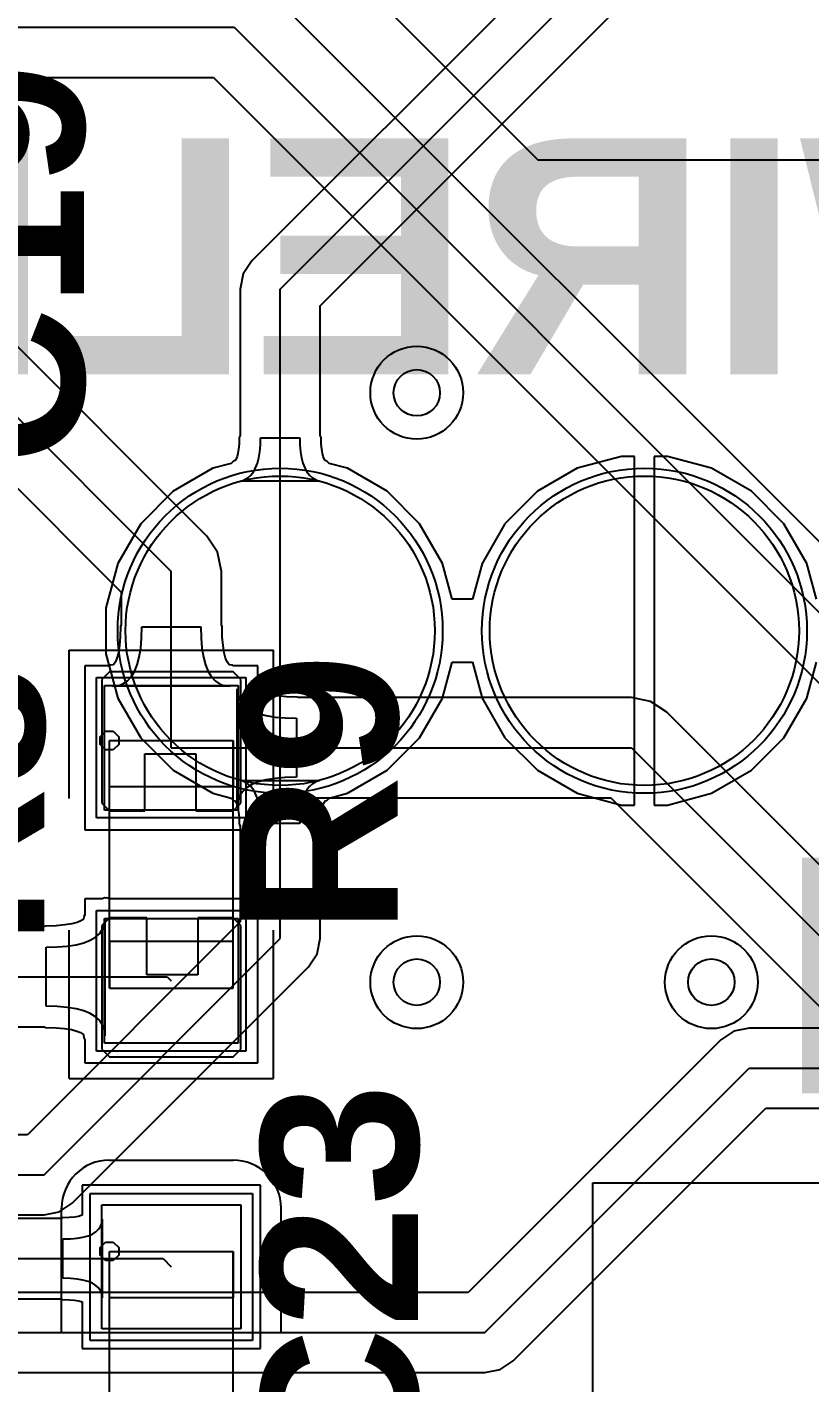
# Model space of a CAD drawing. Extents: x -53 to 82, y -68 to 38.
# Drawn here: x 52.28 to 57.34, y 5.28 to 14.05 of the extents above; entities that cross this region are included whole.
import ezdxf

# ---------------------------------------------------------------- set-up
doc = ezdxf.new("R2010")
doc.units = 0
for name, color, linetype in [('BOTTOM_LAYER', 5, 'CONTINUOUS'), ('BOTTOM_OVERLAY', 54, 'CONTINUOUS'), ('BOTTOM_PASTE', 16, 'CONTINUOUS'), ('BOTTOM_SOLDER', 6, 'CONTINUOUS'), ('MECHANICAL_15', 56, 'CONTINUOUS'), ('TOP_LAYER', 1, 'CONTINUOUS'), ('TOP_OVERLAY', 2, 'CONTINUOUS'), ('TOP_PASTE', 8, 'CONTINUOUS'), ('TOP_SOLDER', 216, 'CONTINUOUS')]:
    doc.layers.add(name, color=color, linetype=linetype)
doc.styles.add('ARIAL_BOLD', font='', dxfattribs={"height": 0.2})
doc.styles.get('ARIAL_BOLD').set_extended_font_data('Arial', bold=True)

msp = doc.modelspace()

# ---------------------------------------------------------------- linework, layer by layer
at = {"layer": 'BOTTOM_LAYER'}
for p, q in [((56.2306, 15.0336), (53.7339, 12.5368)), ((53.917, 12.3537), (56.4896, 14.9263)), ((54.176, 12.2465), (56.6727, 14.7432)), ((53.7339, 12.5368), (53.6778, 12.4528)), ((53.6778, 12.4528), (53.658, 12.3537)), ((53.658, 12.3537), (53.658, 11.4074)), ((53.917, 10.1456), (53.917, 12.3537)), ((54.176, 11.4074), (54.176, 12.2465)), ((53.6526, 11.3952), (53.6515, 11.3526)), ((53.658, 11.4074), (53.6526, 11.3952)), ((54.1814, 11.3952), (54.176, 11.4074)), ((54.1826, 11.3526), (54.1814, 11.3952)), ((53.6485, 11.3192), (53.644, 11.2919)), ((53.6515, 11.3526), (53.6485, 11.3192)), ((53.7849, 11.3019), (53.7888, 11.3446)), ((53.7888, 11.3446), (53.79, 11.3915)), ((53.79, 11.3915), (54.044, 11.3915)), ((54.044, 11.3915), (54.0453, 11.3446)), ((54.0453, 11.3446), (54.0491, 11.3019)), ((54.1856, 11.3192), (54.1826, 11.3526)), ((54.1901, 11.2919), (54.1856, 11.3192)), ((53.6001, 11.2275), (53.482, 11.1958)), ((53.616, 11.242), (53.6001, 11.2275)), ((53.6266, 11.2459), (53.616, 11.242)), ((53.6287, 11.2485), (53.6266, 11.2459)), ((53.6331, 11.2567), (53.6287, 11.2485)), ((53.6386, 11.2711), (53.6331, 11.2567)), ((53.644, 11.2919), (53.6386, 11.2711)), ((53.7583, 11.1992), (53.7697, 11.2292)), ((53.7697, 11.2292), (53.7786, 11.2634)), ((53.7786, 11.2634), (53.7849, 11.3019)), ((54.0491, 11.3019), (54.0555, 11.2634)), ((54.0555, 11.2634), (54.0643, 11.2292)), ((54.0643, 11.2292), (54.0758, 11.1992)), ((54.1955, 11.271), (54.1901, 11.2919)), ((54.201, 11.2567), (54.1955, 11.271)), ((54.2054, 11.2485), (54.201, 11.2567)), ((54.2074, 11.2459), (54.2054, 11.2485)), ((54.2181, 11.242), (54.2074, 11.2459)), ((54.2339, 11.2275), (54.2181, 11.242)), ((54.352, 11.1958), (54.2339, 11.2275)), ((56.1242, 11.2726), (55.8376, 11.1958)), ((56.2091, 11.2726), (56.1242, 11.2726)), ((56.2091, 10.1456), (56.2091, 11.2726)), ((56.421, 11.2726), (56.3361, 11.2726)), ((56.3361, 11.2726), (56.3361, 10.1456)), ((56.7076, 11.1958), (56.421, 11.2726)), ((53.482, 11.1958), (53.225, 11.0475)), ((53.6872, 11.1216), (53.7087, 11.1346)), ((53.7087, 11.1346), (53.7278, 11.1519)), ((53.7278, 11.1519), (53.7443, 11.1734)), ((53.7443, 11.1734), (53.7583, 11.1992)), ((54.0758, 11.1992), (54.0897, 11.1734)), ((54.0897, 11.1734), (54.1063, 11.1519)), ((54.1063, 11.1519), (54.1253, 11.1346)), ((54.1253, 11.1346), (54.1469, 11.1216)), ((54.609, 11.0475), (54.352, 11.1958)), ((55.8376, 11.1958), (55.5806, 11.0475)), ((56.9646, 11.0475), (56.7076, 11.1958)), ((53.225, 11.0475), (53.0152, 10.8376)), ((53.663, 11.1128), (53.6872, 11.1216)), ((54.171, 11.1128), (53.663, 11.1128)), ((54.1469, 11.1216), (54.171, 11.1128)), ((54.8188, 10.8376), (54.609, 11.0475)), ((55.5806, 11.0475), (55.3708, 10.8376)), ((57.1744, 10.8376), (56.9646, 11.0475)), ((53.0152, 10.8376), (52.8668, 10.5806)), ((54.9672, 10.5806), (54.8188, 10.8376)), ((55.3708, 10.8376), (55.2224, 10.5806)), ((57.3228, 10.5806), (57.1744, 10.8376)), ((52.8668, 10.5806), (52.79, 10.294)), ((55.0291, 10.3498), (54.9672, 10.5806)), ((55.2224, 10.5806), (55.1606, 10.3498)), ((57.3847, 10.3498), (57.3228, 10.5806)), ((55.1606, 10.3498), (55.0291, 10.3498)), ((52.79, 10.294), (52.79, 9.9973)), ((53.917, 8.1566), (53.917, 10.1456)), ((56.2091, 9.0186), (56.2091, 10.1456)), ((56.3361, 10.1456), (56.3361, 9.0186)), ((52.79, 9.9973), (52.8668, 9.7106)), ((54.9672, 9.7106), (55.0291, 9.9415)), ((55.0291, 9.9415), (55.1606, 9.9415)), ((55.1606, 9.9415), (55.2224, 9.7106)), ((57.3228, 9.7106), (57.3847, 9.9415)), ((52.8668, 9.7106), (53.0152, 9.4536)), ((54.8188, 9.4536), (54.9672, 9.7106)), ((55.2224, 9.7106), (55.3708, 9.4536)), ((57.1744, 9.4536), (57.3228, 9.7106)), ((53.0152, 9.4536), (53.225, 9.2438)), ((54.609, 9.2438), (54.8188, 9.4536)), ((55.3708, 9.4536), (55.5806, 9.2438)), ((56.9646, 9.2438), (57.1744, 9.4536)), ((53.225, 9.2438), (53.482, 9.0954)), ((54.352, 9.0954), (54.609, 9.2438)), ((55.5806, 9.2438), (55.8376, 9.0954)), ((56.7076, 9.0954), (56.9646, 9.2438)), ((53.6872, 9.1696), (53.663, 9.1784)), ((53.663, 9.1784), (54.171, 9.1784)), ((53.7087, 9.1566), (53.6872, 9.1696)), ((53.7278, 9.1393), (53.7087, 9.1566)), ((53.7443, 9.1178), (53.7278, 9.1393)), ((53.7583, 9.0921), (53.7443, 9.1178)), ((54.0897, 9.1178), (54.0758, 9.0921)), ((54.1063, 9.1393), (54.0897, 9.1178)), ((54.1253, 9.1566), (54.1063, 9.1393)), ((54.1469, 9.1696), (54.1253, 9.1566)), ((54.171, 9.1784), (54.1469, 9.1696)), ((53.482, 9.0954), (53.6001, 9.0638)), ((53.6001, 9.0638), (53.616, 9.0493)), ((53.616, 9.0493), (53.6266, 9.0454)), ((53.6266, 9.0454), (53.6287, 9.0427)), ((53.6287, 9.0427), (53.6331, 9.0346)), ((53.6331, 9.0346), (53.6386, 9.0202)), ((53.7697, 9.0621), (53.7583, 9.0921)), ((53.7786, 9.0279), (53.7697, 9.0621)), ((53.7849, 8.9894), (53.7786, 9.0279)), ((54.0555, 9.0279), (54.0491, 8.9894)), ((54.0643, 9.0621), (54.0555, 9.0279)), ((54.0758, 9.0921), (54.0643, 9.0621)), ((54.1955, 9.0202), (54.201, 9.0346)), ((54.201, 9.0346), (54.2054, 9.0427)), ((54.2054, 9.0427), (54.2074, 9.0454)), ((54.2074, 9.0454), (54.2181, 9.0493)), ((54.2181, 9.0493), (54.2339, 9.0638)), ((54.2339, 9.0638), (54.352, 9.0954)), ((55.8376, 9.0954), (56.1242, 9.0186)), ((56.421, 9.0186), (56.7076, 9.0954)), ((53.6386, 9.0202), (53.644, 8.9993)), ((53.644, 8.9993), (53.6485, 8.9721)), ((53.6485, 8.9721), (53.6515, 8.9387)), ((53.6515, 8.9387), (53.6526, 8.896)), ((53.7888, 8.9467), (53.7849, 8.9894)), ((53.79, 8.8997), (53.7888, 8.9467)), ((54.0453, 8.9467), (54.044, 8.8997)), ((54.0491, 8.9894), (54.0453, 8.9467)), ((54.1814, 8.896), (54.1826, 8.9387)), ((54.1826, 8.9387), (54.1856, 8.9721)), ((54.1856, 8.9721), (54.1901, 8.9993)), ((54.1901, 8.9993), (54.1955, 9.0202)), ((56.1242, 9.0186), (56.2091, 9.0186)), ((56.3361, 9.0186), (56.421, 9.0186)), ((53.6526, 8.896), (53.658, 8.8838)), ((53.658, 8.8838), (53.658, 8.2639)), ((54.044, 8.8997), (53.79, 8.8997)), ((54.176, 8.8838), (54.1814, 8.896)), ((54.176, 8.1566), (54.176, 8.8838)), ((53.658, 8.2639), (52.2826, 6.8884)), ((52.3898, 6.6294), (53.917, 8.1566)), ((54.1563, 8.0575), (54.176, 8.1566)), ((54.1001, 7.9735), (54.1563, 8.0575)), ((52.5729, 6.4463), (54.1001, 7.9735)), ((56.8511, 7.5579), (56.7671, 7.5017)), ((56.9502, 7.5776), (56.8511, 7.5579)), ((62.9401, 7.5776), (56.9502, 7.5776)), ((56.7671, 7.5017), (55.1339, 5.8686)), ((55.2412, 5.6096), (56.9502, 7.3186)), ((56.9502, 7.3186), (63.3394, 7.3186)), ((55.4243, 5.4265), (57.0575, 7.0596)), ((57.0575, 7.0596), (63.0161, 7.0596)), ((52.2826, 6.8884), (42.7587, 6.8884)), ((42.291, 6.6294), (52.3898, 6.6294)), ((52.4889, 6.3901), (52.5729, 6.4463)), ((42.7587, 6.3704), (52.3898, 6.3704)), ((52.3898, 6.3704), (52.4889, 6.3901)), ((55.1339, 5.8686), (38.5413, 5.8686)), ((38.434, 5.6096), (55.2412, 5.6096)), ((38.434, 5.3506), (55.2412, 5.3506)), ((55.2412, 5.3506), (55.3403, 5.3703)), ((55.3403, 5.3703), (55.4243, 5.4265))]:
    msp.add_line(p, q, dxfattribs=at)
for centre, radius in [((54.8005, 11.684), 0.3), ((54.8005, 11.684), 0.15), ((53.917, 10.1456), 1), ((56.2726, 10.1456), 1), ((54.8005, 7.874), 0.3), ((56.7055, 7.874), 0.3), ((54.8005, 7.874), 0.15), ((56.7055, 7.874), 0.15)]:
    msp.add_circle(centre, radius, dxfattribs=at)
at = {"layer": 'BOTTOM_PASTE'}
for centre in [(53.917, 10.1456), (56.2726, 10.1456)]:
    msp.add_circle(centre, 1, dxfattribs=at)
at = {"layer": 'BOTTOM_SOLDER'}
for centre in [(53.917, 10.1456), (56.2726, 10.1456)]:
    msp.add_circle(centre, 1.0508, dxfattribs=at)
at = {"layer": 'MECHANICAL_15'}
for p, q in [((52.753, 9.4609), (52.7881, 9.4961)), ((52.7881, 9.4961), (52.813, 9.4961)), ((52.813, 9.4961), (52.8378, 9.4961)), ((52.8378, 9.4961), (52.8729, 9.4609)), ((52.753, 9.4113), (52.753, 9.4609)), ((52.7881, 9.3761), (52.753, 9.4113)), ((52.813, 7.836), (52.813, 9.436)), ((52.813, 9.436), (53.613, 9.436)), ((52.813, 9.436), (52.813, 9.436)), ((52.813, 9.436), (53.613, 9.436)), ((52.813, 9.136), (52.813, 9.436)), ((52.8729, 9.4113), (52.8378, 9.3761)), ((52.8729, 9.4609), (52.8729, 9.4113)), ((53.613, 7.836), (53.613, 9.436)), ((53.613, 9.436), (53.613, 9.136)), ((52.813, 9.3761), (52.7881, 9.3761)), ((52.813, 9.3761), (52.813, 9.3761)), ((52.8378, 9.3761), (52.813, 9.3761)), ((53.613, 9.136), (52.813, 9.136)), ((53.613, 8.136), (52.813, 8.136)), ((52.813, 8.136), (52.813, 7.836)), ((53.613, 7.836), (53.613, 8.136)), ((52.813, 7.836), (53.613, 7.836)), ((52.813, 7.836), (52.813, 7.836)), ((52.813, 7.836), (53.613, 7.836)), ((52.753, 6.1589), (52.7881, 6.1941)), ((52.753, 6.1093), (52.753, 6.1589)), ((52.7881, 6.1941), (52.813, 6.1941)), ((52.813, 6.1941), (52.8378, 6.1941)), ((52.8378, 6.1941), (52.8729, 6.1589)), ((52.8729, 6.1589), (52.8729, 6.1093)), ((52.7881, 6.0741), (52.753, 6.1093)), ((52.813, 6.0741), (52.7881, 6.0741)), ((52.813, 6.134), (53.613, 6.134)), ((52.813, 4.534), (52.813, 6.134)), ((52.813, 6.134), (52.813, 6.134)), ((52.813, 6.134), (53.613, 6.134)), ((52.813, 5.834), (52.813, 6.134)), ((52.813, 6.0741), (52.813, 6.0741)), ((52.8378, 6.0741), (52.813, 6.0741)), ((52.8729, 6.1093), (52.8378, 6.0741)), ((53.613, 4.534), (53.613, 6.134)), ((53.613, 6.134), (53.613, 5.834)), ((53.613, 5.834), (52.813, 5.834))]:
    msp.add_line(p, q, dxfattribs=at)
at = {"layer": 'TOP_LAYER'}
for p, q in [((61.2217, 6.9017), (53.8483, 14.2751)), ((41.086, 14.0462), (53.6194, 14.0462)), ((53.6194, 14.0462), (61.0876, 6.578)), ((41.086, 13.7225), (53.4853, 13.7225)), ((53.4853, 13.7225), (60.8587, 6.3491)), ((51.104, 12.638), (53.213, 10.529)), ((53.4419, 10.7579), (51.8746, 12.3253)), ((51.7483, 11.5359), (52.8893, 10.3949)), ((53.5121, 10.6529), (53.4419, 10.7579)), ((53.5367, 10.529), (53.5121, 10.6529)), ((53.213, 9.3894), (53.213, 10.529)), ((53.5367, 10.1836), (53.5367, 10.529)), ((52.8893, 10.3949), (52.8893, 10.1836)), ((52.8851, 10.1741), (52.8833, 10.1054)), ((52.8893, 10.1836), (52.8851, 10.1741)), ((53.0206, 10.0976), (53.0225, 10.1706)), ((53.0225, 10.1706), (53.4035, 10.1706)), ((53.4035, 10.1706), (53.4054, 10.0976)), ((53.5409, 10.1741), (53.5367, 10.1836)), ((53.5427, 10.1054), (53.5409, 10.1741)), ((52.8833, 10.1054), (52.8784, 10.0495)), ((53.0149, 10.0323), (53.0206, 10.0976)), ((53.4054, 10.0976), (53.4111, 10.0323)), ((53.5476, 10.0495), (53.5427, 10.1054)), ((52.8708, 10.0037), (52.8614, 9.9685)), ((52.8784, 10.0495), (52.8708, 10.0037)), ((53.0054, 9.9747), (53.0149, 10.0323)), ((53.4111, 10.0323), (53.4206, 9.9747)), ((53.5552, 10.0037), (53.5476, 10.0495)), ((53.5646, 9.9685), (53.5552, 10.0037)), ((52.8109, 9.9196), (52.654, 9.9196)), ((52.654, 9.9196), (52.654, 8.8591)), ((52.8175, 9.9232), (52.8109, 9.9196)), ((52.8375, 9.9253), (52.8175, 9.9232)), ((52.8382, 9.9256), (52.8375, 9.9253)), ((52.839, 9.9261), (52.8382, 9.9256)), ((52.8435, 9.931), (52.839, 9.9261)), ((52.8516, 9.9444), (52.8435, 9.931)), ((52.8614, 9.9685), (52.8516, 9.9444)), ((52.9749, 9.8825), (52.992, 9.9248)), ((52.992, 9.9248), (53.0054, 9.9747)), ((53.4206, 9.9747), (53.434, 9.9248)), ((53.434, 9.9248), (53.4511, 9.8825)), ((53.5744, 9.9444), (53.5646, 9.9685)), ((53.5825, 9.931), (53.5744, 9.9444)), ((53.587, 9.9261), (53.5825, 9.931)), ((53.5878, 9.9256), (53.587, 9.9261)), ((53.5885, 9.9253), (53.5878, 9.9256)), ((53.6085, 9.9232), (53.5885, 9.9253)), ((53.6151, 9.9196), (53.6085, 9.9232)), ((53.772, 9.9196), (53.6151, 9.9196)), ((53.772, 9.7915), (53.772, 9.9196)), ((52.9006, 9.8019), (52.9292, 9.8211)), ((52.9292, 9.8211), (52.9539, 9.848)), ((52.9539, 9.848), (52.9749, 9.8825)), ((53.4511, 9.8825), (53.4721, 9.848)), ((53.4721, 9.848), (53.4968, 9.8211)), ((53.4968, 9.8211), (53.5254, 9.8019)), ((52.781, 8.9861), (52.781, 9.7926)), ((52.781, 9.7926), (53.645, 9.7926)), ((52.832, 9.7865), (52.8682, 9.7903)), ((53.594, 9.7865), (52.832, 9.7865)), ((52.8682, 9.7903), (52.9006, 9.8019)), ((53.5254, 9.8019), (53.5578, 9.7903)), ((53.5578, 9.7903), (53.594, 9.7865)), ((53.6389, 9.0084), (53.6389, 9.7704)), ((53.6389, 9.7704), (53.6427, 9.7342)), ((53.6427, 9.7342), (53.6543, 9.7018)), ((53.645, 9.7926), (53.645, 8.9861)), ((53.7756, 9.7849), (53.772, 9.7915)), ((53.7777, 9.7649), (53.7756, 9.7849)), ((53.778, 9.7641), (53.7777, 9.7649)), ((53.7785, 9.7633), (53.778, 9.7641)), ((53.7834, 9.7589), (53.7785, 9.7633)), ((53.7968, 9.7507), (53.7834, 9.7589)), ((53.8209, 9.7409), (53.7968, 9.7507)), ((53.8561, 9.7315), (53.8209, 9.7409)), ((53.9019, 9.724), (53.8561, 9.7315)), ((53.6543, 9.7018), (53.6735, 9.6732)), ((53.6735, 9.6732), (53.7004, 9.6484)), ((53.7004, 9.6484), (53.7349, 9.6275)), ((53.9578, 9.7191), (53.9019, 9.724)), ((54.0265, 9.7173), (53.9578, 9.7191)), ((54.036, 9.7131), (54.0265, 9.7173)), ((56.1886, 9.7131), (54.036, 9.7131)), ((56.3125, 9.6884), (56.1886, 9.7131)), ((56.4175, 9.6183), (56.3125, 9.6884)), ((53.7349, 9.6275), (53.7772, 9.6103)), ((53.7772, 9.6103), (53.8271, 9.597)), ((53.8271, 9.597), (53.8847, 9.5875)), ((53.8847, 9.5875), (53.95, 9.5818)), ((53.95, 9.5818), (54.023, 9.5799)), ((54.023, 9.5799), (54.023, 9.1989)), ((60.3626, 5.6732), (56.4175, 9.6183)), ((53.213, 9.3894), (56.1886, 9.3894)), ((56.1886, 9.3894), (60.96, 4.618)), ((53.7004, 9.1303), (53.6735, 9.1055)), ((53.7349, 9.1512), (53.7004, 9.1303)), ((53.7772, 9.1684), (53.7349, 9.1512)), ((53.8271, 9.1817), (53.7772, 9.1684)), ((53.8847, 9.1912), (53.8271, 9.1817)), ((53.95, 9.197), (53.8847, 9.1912)), ((54.023, 9.1989), (53.95, 9.197)), ((53.6427, 9.0446), (53.6389, 9.0084)), ((53.6543, 9.0769), (53.6427, 9.0446)), ((53.6735, 9.1055), (53.6543, 9.0769)), ((53.7834, 9.0199), (53.7968, 9.028)), ((53.7968, 9.028), (53.8209, 9.0378)), ((53.8209, 9.0378), (53.8561, 9.0472)), ((53.8561, 9.0472), (53.9019, 9.0548)), ((53.9019, 9.0548), (53.9578, 9.0596)), ((53.9578, 9.0596), (54.0265, 9.0614)), ((54.0265, 9.0614), (54.036, 9.0656)), ((54.036, 9.0656), (56.0545, 9.0656)), ((56.0545, 9.0656), (59.9048, 5.2154)), ((53.645, 8.9861), (52.781, 8.9861)), ((53.772, 8.9872), (53.7756, 8.9939)), ((53.772, 8.8591), (53.772, 8.9872)), ((53.7756, 8.9939), (53.7777, 9.0138)), ((53.7777, 9.0138), (53.778, 9.0146)), ((53.778, 9.0146), (53.7785, 9.0154)), ((53.7785, 9.0154), (53.7834, 9.0199)), ((52.654, 8.8591), (53.772, 8.8591)), ((52.7661, 8.4129), (52.654, 8.4129)), ((52.654, 8.4129), (52.654, 8.3098)), ((52.784, 8.4203), (52.7661, 8.4129)), ((52.7914, 8.4173), (52.784, 8.4203)), ((52.799, 8.4195), (52.7914, 8.4173)), ((52.811, 8.4129), (52.799, 8.4195)), ((53.772, 8.4129), (52.811, 8.4129)), ((53.772, 7.3524), (53.772, 8.4129)), ((52.4679, 8.239), (52.3996, 8.2372)), ((52.5235, 8.2437), (52.4679, 8.239)), ((52.5692, 8.251), (52.5235, 8.2437)), ((52.6044, 8.2601), (52.5692, 8.251)), ((52.6285, 8.2696), (52.6044, 8.2601)), ((52.6417, 8.2773), (52.6285, 8.2696)), ((52.6455, 8.2807), (52.6417, 8.2773)), ((52.6474, 8.2978), (52.6455, 8.2807)), ((52.654, 8.3098), (52.6474, 8.2978)), ((52.7688, 8.2169), (52.7802, 8.2481)), ((52.7802, 8.2481), (52.784, 8.2828)), ((52.781, 7.4794), (52.781, 8.2859)), ((52.781, 8.2859), (53.645, 8.2859)), ((52.784, 8.2828), (52.784, 7.5283)), ((53.645, 8.2859), (53.645, 7.4794)), ((52.3901, 8.233), (51.75, 8.233)), ((52.3996, 8.2372), (52.3901, 8.233)), ((52.6888, 8.1456), (52.7231, 8.1657)), ((52.7231, 8.1657), (52.7498, 8.1895)), ((52.7498, 8.1895), (52.7688, 8.2169)), ((52.403, 8.0998), (52.4754, 8.1016)), ((52.403, 7.7188), (52.403, 8.0998)), ((52.4754, 8.1016), (52.5402, 8.1071)), ((52.5402, 8.1071), (52.5974, 8.1163)), ((52.5974, 8.1163), (52.6469, 8.1291)), ((52.6469, 8.1291), (52.6888, 8.1456)), ((50.927, 7.9093), (53.1863, 7.9093)), ((53.1863, 7.9093), (53.213, 7.8826)), ((52.4754, 7.7169), (52.403, 7.7188)), ((52.5402, 7.7112), (52.4754, 7.7169)), ((52.5974, 7.7017), (52.5402, 7.7112)), ((52.6469, 7.6883), (52.5974, 7.7017)), ((52.6888, 7.6712), (52.6469, 7.6883)), ((52.7231, 7.6502), (52.6888, 7.6712)), ((52.7498, 7.6255), (52.7231, 7.6502)), ((52.7688, 7.5969), (52.7498, 7.6255)), ((51.7499, 7.5856), (52.39, 7.5856)), ((52.39, 7.5856), (52.3994, 7.5814)), ((52.3994, 7.5814), (52.4675, 7.5796)), ((52.4675, 7.5796), (52.5228, 7.5747)), ((52.5228, 7.5747), (52.5681, 7.5672)), ((52.5681, 7.5672), (52.6028, 7.5578)), ((52.6028, 7.5578), (52.6265, 7.5481)), ((52.6265, 7.5481), (52.6396, 7.5401)), ((52.6396, 7.5401), (52.6444, 7.5357)), ((52.7802, 7.5645), (52.7688, 7.5969)), ((52.784, 7.5283), (52.7802, 7.5645)), ((52.6444, 7.5357), (52.6449, 7.5349)), ((52.6449, 7.5349), (52.6452, 7.534)), ((52.6452, 7.534), (52.6473, 7.5139)), ((52.6473, 7.5139), (52.654, 7.5016)), ((52.654, 7.5016), (52.654, 7.3524)), ((53.645, 7.4794), (52.781, 7.4794)), ((52.654, 7.3524), (53.772, 7.3524)), ((53.79, 6.561), (52.636, 6.561)), ((52.636, 6.561), (52.636, 6.368)), ((53.79, 5.507), (53.79, 6.561)), ((52.763, 5.634), (52.763, 6.434)), ((52.763, 6.434), (53.663, 6.434)), ((53.663, 6.434), (53.663, 5.634)), ((52.4962, 6.3463), (51.4988, 6.3463)), ((52.5084, 6.3518), (52.4962, 6.3463)), ((52.5524, 6.3529), (52.5084, 6.3518)), ((52.5861, 6.3559), (52.5524, 6.3529)), ((52.6124, 6.3603), (52.5861, 6.3559)), ((52.6305, 6.3652), (52.6124, 6.3603)), ((52.6356, 6.3672), (52.6305, 6.3652)), ((52.636, 6.368), (52.6356, 6.3672)), ((52.7559, 6.2956), (52.7635, 6.3172)), ((52.7635, 6.3172), (52.766, 6.3414)), ((52.766, 6.3414), (52.766, 5.8334)), ((52.6035, 6.2194), (52.6416, 6.2258)), ((52.6416, 6.2258), (52.6746, 6.2347)), ((52.6746, 6.2347), (52.7025, 6.2461)), ((52.7025, 6.2461), (52.7254, 6.2601)), ((52.7254, 6.2601), (52.7432, 6.2766)), ((52.7432, 6.2766), (52.7559, 6.2956)), ((52.512, 6.2144), (52.5603, 6.2156)), ((52.512, 5.9604), (52.512, 6.2144)), ((52.5603, 6.2156), (52.6035, 6.2194)), ((50.8, 6.0874), (53.1597, 6.0874)), ((53.1597, 6.0874), (53.213, 6.034)), ((52.5603, 5.9591), (52.512, 5.9604)), ((52.6035, 5.9553), (52.5603, 5.9591)), ((52.6416, 5.9489), (52.6035, 5.9553)), ((52.6746, 5.94), (52.6416, 5.9489)), ((52.7025, 5.9286), (52.6746, 5.94)), ((52.7254, 5.9146), (52.7025, 5.9286)), ((52.7432, 5.8981), (52.7254, 5.9146)), ((52.7559, 5.8791), (52.7432, 5.8981)), ((52.7635, 5.8575), (52.7559, 5.8791)), ((51.4988, 5.8284), (52.4962, 5.8284)), ((52.4962, 5.8284), (52.5084, 5.8229)), ((52.5084, 5.8229), (52.5524, 5.8218)), ((52.5524, 5.8218), (52.5861, 5.8188)), ((52.5861, 5.8188), (52.6124, 5.8144)), ((52.6124, 5.8144), (52.6305, 5.8096)), ((52.6305, 5.8096), (52.6356, 5.8075)), ((52.6356, 5.8075), (52.636, 5.8067)), ((52.636, 5.8067), (52.636, 5.507)), ((52.766, 5.8334), (52.7635, 5.8575)), ((53.663, 5.634), (52.763, 5.634)), ((52.636, 5.507), (53.79, 5.507))]:
    msp.add_line(p, q, dxfattribs=at)
for centre, radius in [((54.8005, 11.684), 0.3), ((54.8005, 11.684), 0.15), ((54.8005, 7.874), 0.3), ((56.7055, 7.874), 0.3), ((54.8005, 7.874), 0.15), ((56.7055, 7.874), 0.15)]:
    msp.add_circle(centre, radius, dxfattribs=at)
at = {"layer": 'TOP_OVERLAY'}
for p, q in [((53.4478, 15.325), (55.584, 13.1888)), ((55.584, 13.1888), (57.6689, 13.1888)), ((52.5524, 10.0211), (53.8736, 10.0211)), ((52.5524, 9.0622), (52.5524, 10.0211)), ((53.8736, 9.0622), (53.8736, 10.0211)), ((52.5524, 7.2509), (52.5524, 8.2098)), ((53.8736, 7.2509), (53.8736, 8.2098)), ((52.5524, 7.2509), (53.8736, 7.2509)), ((52.8133, 6.7239), (53.6133, 6.7239)), ((55.94, 0.858), (55.94, 6.578)), ((55.94, 6.578), (68.52, 6.578)), ((52.5034, 5.6142), (52.5034, 6.4142)), ((53.9231, 5.6142), (53.9231, 6.4142))]:
    msp.add_line(p, q, dxfattribs=at)
for centre, start, end in [((52.8133, 6.4141), 90, 179.9953), ((53.6133, 6.4141), 0.0047, 90.0094)]:
    msp.add_arc(centre, 0.3098, start, end, dxfattribs=at)
at = {"layer": 'TOP_PASTE'}
for p, q in [((52.813, 9.881), (52.763, 9.831)), ((52.763, 9.831), (52.763, 9.031)), ((53.613, 9.881), (52.813, 9.881)), ((53.663, 9.831), (53.613, 9.881)), ((53.663, 9.031), (53.663, 9.831)), ((53.041, 8.981), (53.041, 9.351)), ((53.041, 9.351), (53.371, 9.351)), ((53.371, 9.351), (53.371, 8.981)), ((52.763, 9.031), (52.813, 8.981)), ((53.613, 8.981), (53.663, 9.031)), ((52.813, 8.981), (53.041, 8.981)), ((53.371, 8.981), (53.613, 8.981)), ((52.813, 8.291), (52.763, 8.241)), ((52.763, 8.241), (52.763, 7.441)), ((53.055, 8.291), (52.813, 8.291)), ((53.055, 7.921), (53.055, 8.291)), ((53.613, 8.291), (53.385, 8.291)), ((53.385, 8.291), (53.385, 7.921)), ((53.663, 8.241), (53.613, 8.291)), ((53.663, 7.441), (53.663, 8.241)), ((53.385, 7.921), (53.055, 7.921)), ((52.763, 7.441), (52.813, 7.391)), ((52.813, 7.391), (53.613, 7.391)), ((53.613, 7.391), (53.663, 7.441)), ((52.763, 5.634), (52.763, 6.434)), ((52.763, 6.434), (53.663, 6.434)), ((53.663, 6.434), (53.663, 5.634)), ((53.663, 5.634), (52.763, 5.634))]:
    msp.add_line(p, q, dxfattribs=at)
at = {"layer": 'TOP_SOLDER'}
for p, q in [((52.7302, 8.9353), (52.7302, 9.8434)), ((52.7302, 9.8434), (53.6958, 9.8434)), ((53.6958, 9.8434), (53.6958, 8.9353)), ((53.6958, 8.9353), (52.7302, 8.9353)), ((52.7302, 7.4286), (52.7302, 8.3367)), ((52.7302, 8.3367), (53.6958, 8.3367)), ((53.6958, 8.3367), (53.6958, 7.4286)), ((53.6958, 7.4286), (52.7302, 7.4286)), ((52.688, 5.559), (52.688, 6.509)), ((52.688, 6.509), (53.738, 6.509)), ((53.738, 6.509), (53.738, 5.559)), ((53.738, 5.559), (52.688, 5.559))]:
    msp.add_line(p, q, dxfattribs=at)

# ---------------------------------------------------------------- texts
at = {"layer": 'BOTTOM_OVERLAY', "style": 'ARIAL_BOLD', "text_generation_flag": 2}
msp.add_text('MIC WIRELESS', height=1.524, dxfattribs=at).set_placement((63.7794, 11.8039))
at = {"layer": 'TOP_OVERLAY', "style": 'ARIAL_BOLD'}
for s, p in [('C19', (52.6492, 11.2122)), ('R9', (54.6769, 8.1834)), ('R8', (52.3909, 8.1088)), ('C23', (54.8082, 4.6154))]:
    msp.add_text(s, height=1.016, rotation=90, dxfattribs=at).set_placement(p)
msp.add_text('MIC WIRELESS', height=1.524, dxfattribs=at).set_placement((57.15, 7.1557))

doc.saveas('drawing.dxf')
